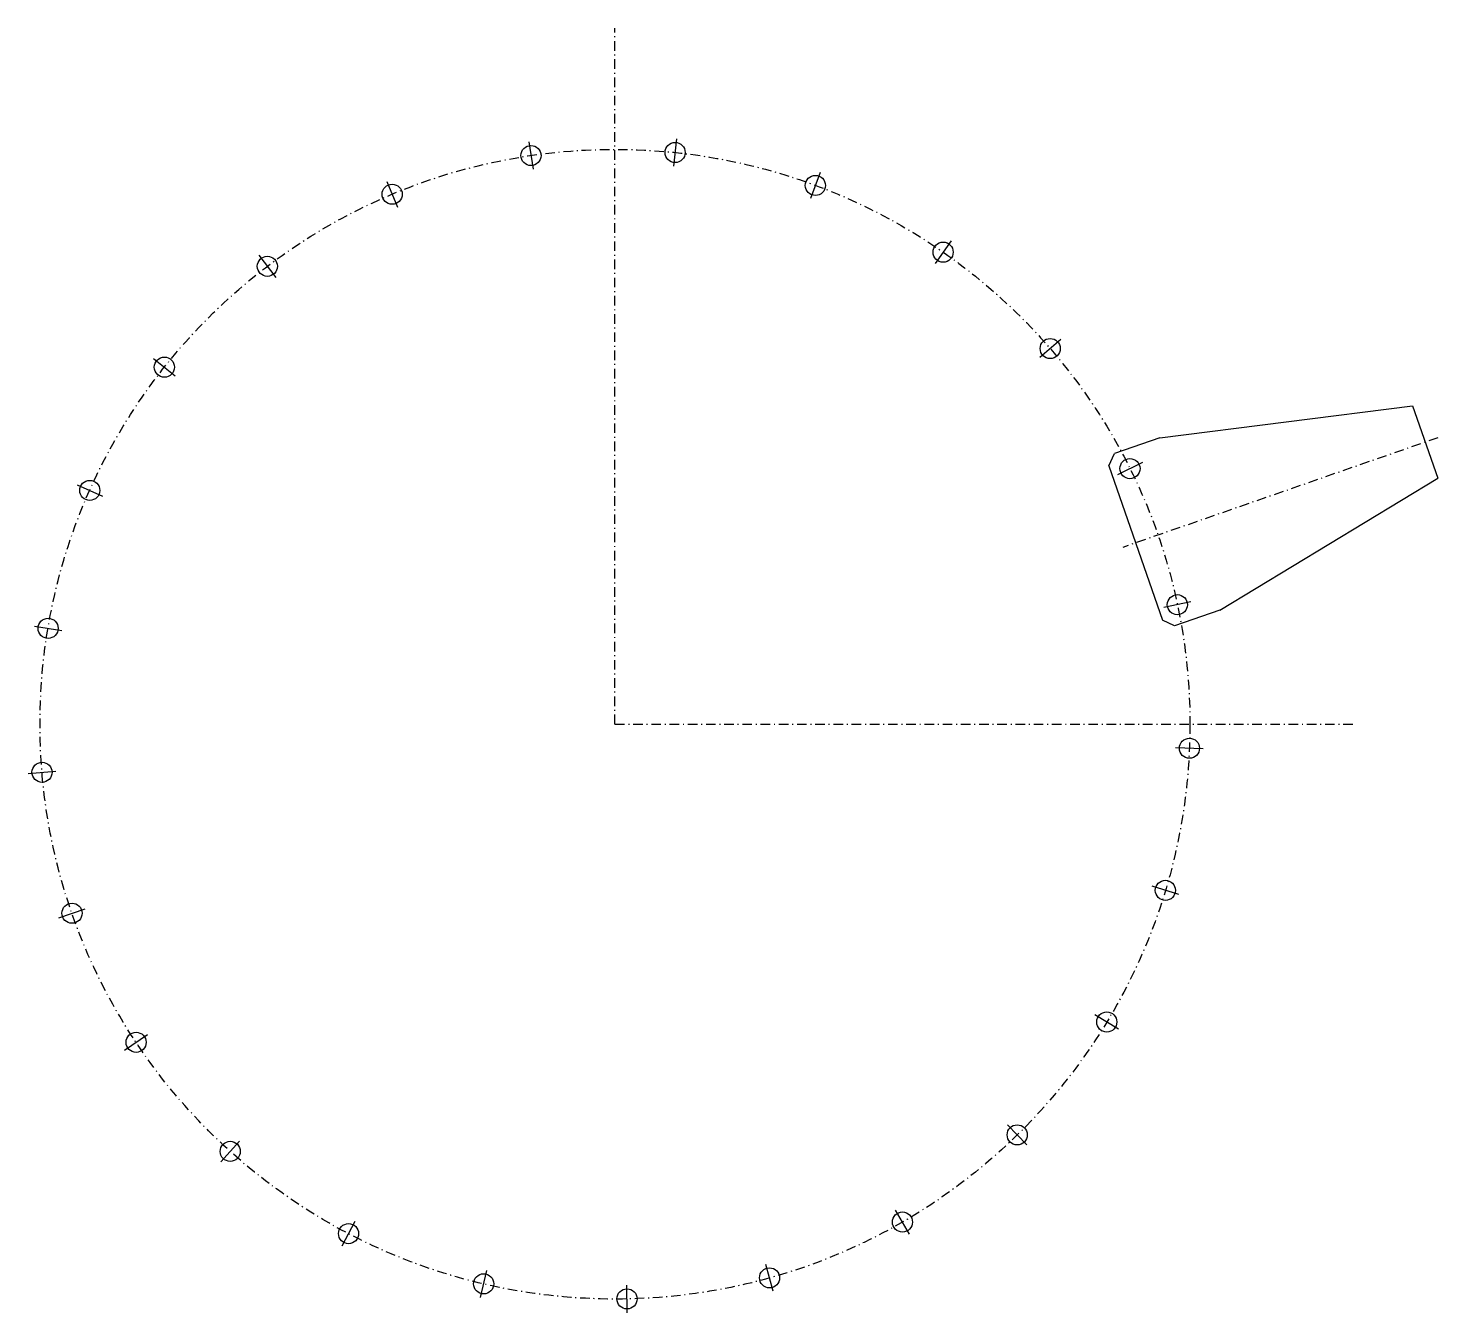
# Model space of a CAD drawing. Header units: millimetres. Extents: x -306 to 429, y -307 to 363.
import ezdxf

# ---------------------------------------------------------------- set-up
doc = ezdxf.new("R2010")
doc.units = ezdxf.units.MM
doc.linetypes.add('CENTER', pattern=[20.5, 5, -2, 0.5, -2, 11])

msp = doc.modelspace()

# ---------------------------------------------------------------- linework, layer by layer
at = {"linetype": 'CENTER'}
for p, q in [((0, 0), (0, 363.24)), ((429.35, 149.51), (265.02, 92.29)), ((429.35, 149.51), (265.02, 92.29)), ((0, 0), (385.88, 0))]:
    msp.add_line(p, q, dxfattribs=at)
for p, q in [((-44.88, 303.95), (-42.77, 289.61)), ((32.12, 305.57), (30.6, 291.15)), ((107.1, 287.98), (102.04, 274.39)), ((-119.06, 283.24), (-113.45, 269.88)), ((175.35, 252.3), (167.08, 240.39)), ((-185.76, 244.73), (-177, 233.18)), ((232.59, 200.76), (221.61, 191.29)), ((-240.79, 190.85), (-229.43, 181.84)), ((284.31, 149.41), (416.16, 166.1)), ((284.31, 149.41), (416.16, 166.1)), ((416.16, 166.1), (429.31, 128.32)), ((416.16, 166.1), (429.31, 128.32)), ((284.31, 149.41), (260.7, 141.19)), ((284.31, 149.41), (260.7, 141.19)), ((257.63, 134.82), (260.7, 141.19)), ((257.63, 134.82), (260.7, 141.19)), ((257.63, 134.82), (285.64, 54.36)), ((257.63, 134.82), (285.64, 54.36)), ((275.21, 136.61), (262.22, 130.17)), ((315.62, 59.51), (429.31, 128.32)), ((315.62, 59.51), (429.31, 128.32)), ((-280.69, 124.97), (-267.44, 119.07)), ((300.54, 63.88), (286.35, 60.87)), ((315.62, 59.51), (292.01, 51.29)), ((315.62, 59.51), (292.01, 51.29)), ((292.01, 51.29), (285.64, 54.36)), ((292.01, 51.29), (285.64, 54.36)), ((-302.95, 51.24), (-288.65, 48.82)), ((306.98, -12.87), (292.49, -12.26)), ((-306.17, -25.71), (-291.72, -24.5)), ((294.14, -88.81), (280.26, -84.61)), ((-290.16, -101.04), (-276.47, -96.28)), ((262.81, -159.16), (250.41, -151.65)), ((-255.92, -170.03), (-243.84, -162.01)), ((214.97, -219.52), (204.83, -209.16)), ((-205.59, -228.33), (-195.89, -217.56)), ((153.63, -266.09), (146.38, -253.53)), ((-142.35, -272.29), (-135.63, -259.44)), ((-70.16, -299.13), (-66.85, -285.02)), ((82.63, -295.93), (78.73, -281.97)), ((6.43, -307.18), (6.13, -292.69))]:
    msp.add_line(p, q)
for centre in [(-43.82, 296.78), (31.36, 298.36), (-116.25, 276.56), (104.57, 281.18), (171.21, 246.34), (-181.38, 238.96), (227.1, 196.03), (-235.11, 186.34), (268.71, 133.39), (-274.06, 122.02), (293.44, 62.37), (-295.8, 50.03), (299.74, -12.56), (-298.95, -25.1), (287.2, -86.71), (-283.31, -98.66), (256.61, -155.41), (-249.88, -166.02), (209.9, -214.34), (-200.74, -222.94), (150, -259.81), (-138.99, -265.86), (-68.51, -292.07), (80.68, -288.95), (6.28, -299.93)]:
    msp.add_circle(centre, 5.25)
msp.add_circle((0, 0), 300, dxfattribs=at)

doc.saveas('drawing.dxf')
